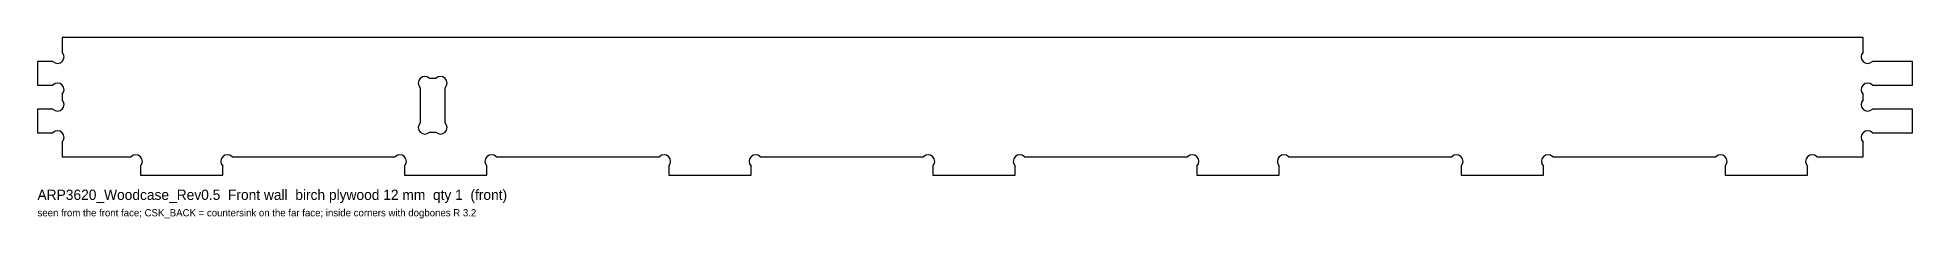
# Model space of a CAD drawing. Header units: millimetres. Extents: x 0 to 911, y -21 to 67.
import ezdxf

# ---------------------------------------------------------------- set-up
doc = ezdxf.new("R2010")
doc.units = ezdxf.units.MM
for name, color, linetype in [('CUTOUT', 1, 'CONTINUOUS'), ('NOTE', 8, 'CONTINUOUS'), ('OUTLINE', 7, 'CONTINUOUS')]:
    doc.layers.add(name, color=color, linetype=linetype)

msp = doc.modelspace()

# ---------------------------------------------------------------- linework, layer by layer
at = {"layer": 'CUTOUT'}
for p, q in [((193.5495, 47.075), (190.4505, 47.075)), ((185.925, 42.5495), (185.925, 25.4505)), ((198.075, 25.4505), (198.075, 42.5495)), ((190.4505, 20.925), (193.5495, 20.925))]:
    msp.add_line(p, q, dxfattribs=at)
for centre, start, end in [((188.1877, 44.8123), 45, 225), ((195.8123, 44.8123), 315, 135), ((188.1877, 23.1877), 135, 315), ((195.8123, 23.1877), 225, 45)]:
    msp.add_arc(centre, 3.2, start, end, dxfattribs=at)
at = {"layer": 'OUTLINE'}
for p, q in [((887, 67), (12, 67)), ((12, 67), (12, 59.8505)), ((887, 59.8505), (887, 67)), ((7.4745, 55.325), (0, 55.325)), ((0, 55.325), (0, 43.875)), ((911, 55.325), (891.5255, 55.325)), ((911, 43.875), (911, 55.325)), ((0, 43.875), (7.4745, 43.875)), ((12, 39.3495), (12, 36.6505)), ((887, 36.6505), (887, 39.3495)), ((891.5255, 43.875), (911, 43.875)), ((7.4745, 32.125), (0, 32.125)), ((0, 32.125), (0, 20.675)), ((911, 32.125), (891.5255, 32.125)), ((911, 20.675), (911, 32.125)), ((0, 20.675), (7.4745, 20.675)), ((891.5255, 20.675), (911, 20.675)), ((12, 16.1495), (12, 9)), ((887, 9), (887, 16.1495)), ((12, 9), (45.4745, 9)), ((50, 4.4745), (50, 0)), ((50, 0), (90, 0)), ((90, 0), (90, 4.4745)), ((94.5255, 9), (173.8078, 9)), ((178.3333, 4.4745), (178.3333, 0)), ((178.3333, 0), (218.3333, 0)), ((218.3333, 0), (218.3333, 4.4745)), ((222.8588, 9), (302.1412, 9)), ((306.6667, 4.4745), (306.6667, 0)), ((306.6667, 0), (346.6667, 0)), ((346.6667, 0), (346.6667, 4.4745)), ((351.1922, 9), (430.4745, 9)), ((435, 4.4745), (435, 0)), ((435, 0), (475, 0)), ((475, 0), (475, 4.4745)), ((479.5255, 9), (558.8078, 9)), ((563.3333, 4.4745), (563.3333, 0)), ((563.3333, 0), (603.3333, 0)), ((603.3333, 0), (603.3333, 4.4745)), ((607.8588, 9), (687.1412, 9)), ((691.6667, 4.4745), (691.6667, 0)), ((691.6667, 0), (731.6667, 0)), ((731.6667, 0), (731.6667, 4.4745)), ((736.1922, 9), (815.4745, 9)), ((820, 4.4745), (820, 0)), ((820, 0), (860, 0)), ((860, 0), (860, 4.4745)), ((864.5255, 9), (887, 9))]:
    msp.add_line(p, q, dxfattribs=at)
for centre, start, end in [((9.7373, 57.5877), 225, 45), ((889.2627, 57.5877), 135, 315), ((9.7373, 41.6123), 315, 135), ((9.7373, 34.3877), 225, 45), ((889.2627, 41.6123), 45, 225), ((889.2627, 34.3877), 135, 315), ((9.7373, 18.4123), 315, 135), ((889.2627, 18.4123), 45, 225), ((47.7373, 6.7373), 315, 135), ((92.2627, 6.7373), 45, 225), ((176.0706, 6.7373), 315, 135), ((220.5961, 6.7373), 45, 225), ((304.4039, 6.7373), 315, 135), ((348.9294, 6.7373), 45, 225), ((432.7373, 6.7373), 315, 135), ((477.2627, 6.7373), 45, 225), ((561.0706, 6.7373), 315, 135), ((605.5961, 6.7373), 45, 225), ((689.4039, 6.7373), 315, 135), ((733.9294, 6.7373), 45, 225), ((817.7373, 6.7373), 315, 135), ((862.2627, 6.7373), 45, 225)]:
    msp.add_arc(centre, 3.2, start, end, dxfattribs=at)

# ---------------------------------------------------------------- texts
at = {"layer": 'NOTE'}
for s, height, p in [('ARP3620_Woodcase_Rev0.5  Front wall  birch plywood 12 mm  qty 1  (front)', 5, (0, -12)), ('seen from the front face; CSK_BACK = countersink on the far face; inside corners with dogbones R 3.2', 3.5, (0, -20))]:
    msp.add_text(s, height=height, dxfattribs=at).set_placement(p)

doc.saveas('drawing.dxf')
